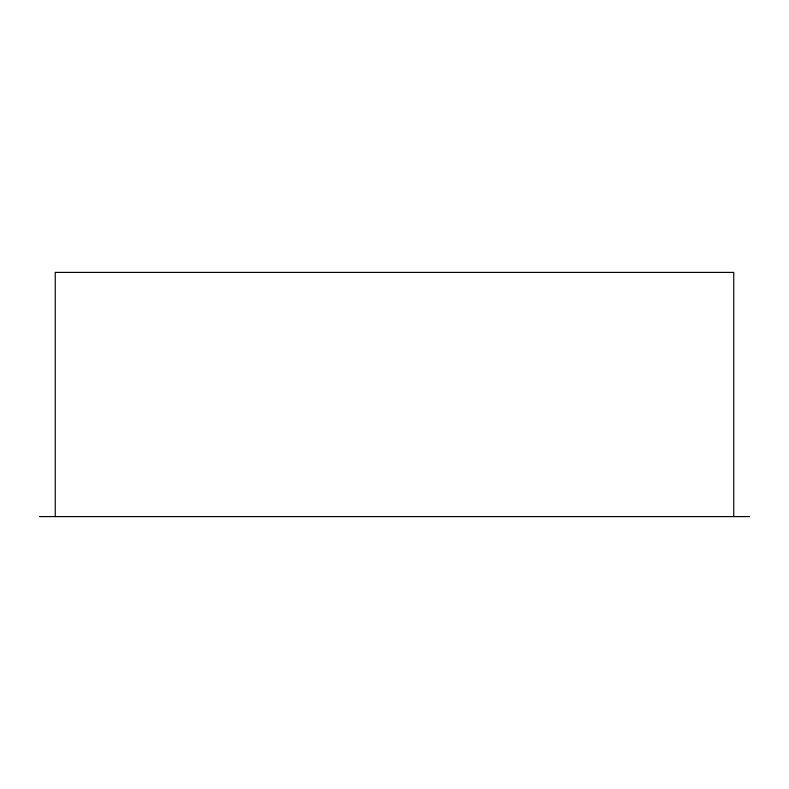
<?xml version="1.0" encoding="UTF-8"?>
<svg xmlns="http://www.w3.org/2000/svg" width="789" height="789" viewBox="0 0 789 789"><rect width="100%" height="100%" fill="white"/><g stroke="black" fill="none" stroke-linecap="round" stroke-linejoin="round"><path stroke-width="1.18" d="M39.45 516.588L749.55 516.588M733.75 516.588L733.75 272.402L55.25 272.402L55.25 516.588"/></g></svg>
